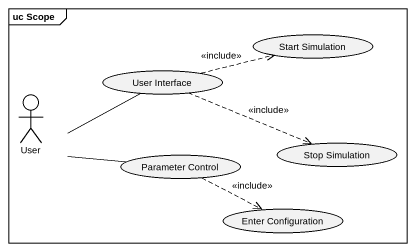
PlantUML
@startuml
mainframe uc Scope
usecase "Start Simulation" as Start_Simulation
actor User
usecase "User Interface" as User_Interface
usecase "Stop Simulation" as Stop_Simulation
usecase "Parameter Control" as Parameter_Control
usecase "Enter Configuration" as Enter_Configuration
User -right- User_Interface
User -right- Parameter_Control
User_Interface .right.> Start_Simulation : <<include>>
User_Interface .right.> Stop_Simulation : <<include>>
Parameter_Control .right.> Enter_Configuration : <<include>>
@enduml
